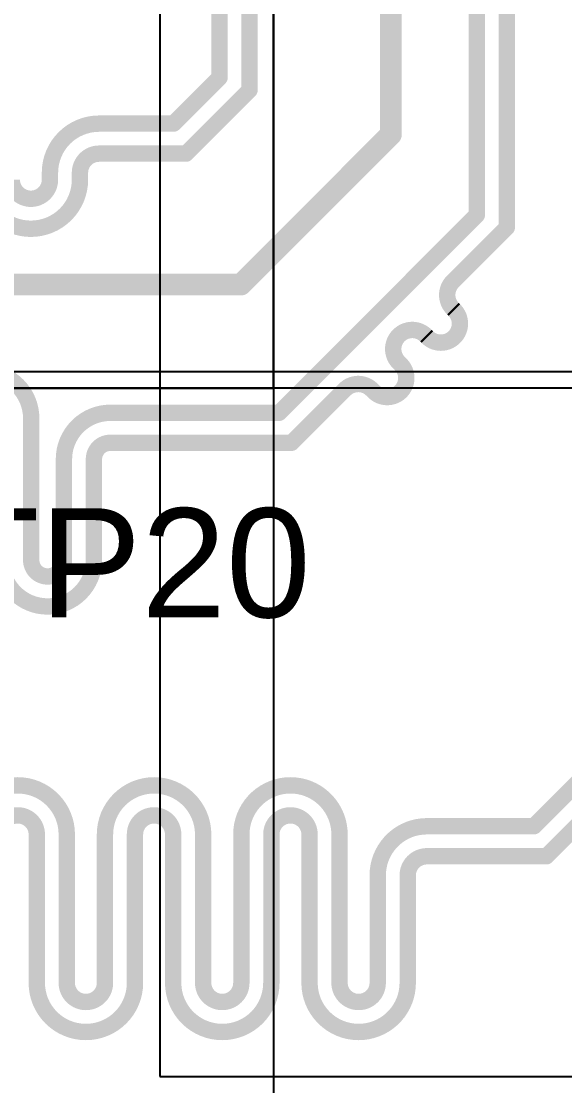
# Model space of a CAD drawing. Header units: millimetres. Extents: x 0 to 172, y 0 to 138.
# Drawn here: x 79.87 to 84.93, y 26.65 to 36.56 of the extents above; entities that cross this region are included whole.
import ezdxf

# ---------------------------------------------------------------- set-up
doc = ezdxf.new("R2010")
doc.units = ezdxf.units.MM
for name, color, linetype in [('BottomLayer', 5, 'Continuous'), ('TopLayer', 1, 'Continuous'), ('TopOverlay', 2, 'Continuous')]:
    doc.layers.add(name, color=color, linetype=linetype)
doc.styles.add('Arial', font='', dxfattribs={"height": 0.2})
doc.styles.get('Arial').set_extended_font_data('Arial')

msp = doc.modelspace()

# ---------------------------------------------------------------- linework, layer by layer
at = {"layer": 'BottomLayer'}
for p, q in [((81.16189761999999, 44.032932), (81.16189761999999, 26.73753606)), ((103.7336, 33.2994), (31.0642, 33.2994)), ((81.16189761999999, 26.73753606), (89.3361307, 26.73753606))]:
    msp.add_line(p, q, dxfattribs=at)
for points, const_width in [([(84.39174892, 34.6436696), (84.39174892, 40.79800832)], 0.1524), ([(84.11234892, 34.75939962), (84.11234892, 40.6822783)], 0.1524), ([(83.31199999999998, 35.50919999999999), (83.31199999999998, 38.2673479)], 0.2032), ([(81.71659552, 36.03944532), (81.71659552, 36.86094228)], 0.1524), ([(81.99599552, 35.9237153), (81.99599552, 36.74521226)], 0.1524), ([(81.2879502, 35.6108), (81.71659552, 36.03944532)], 0.1524), ([(81.40368022, 35.3314), (81.99599552, 35.9237153)], 0.1524), ([(80.59443876, 35.6108), (81.16189761999999, 35.6108)], 0.1524), ([(81.16189761999999, 35.6108), (81.2879502, 35.6108)], 0.1524), ([(81.91499999999999, 34.11219999999999), (83.31199999999998, 35.50919999999999)], 0.2032), ([(80.59443876, 35.3314), (81.16189761999999, 35.3314)], 0.1524), ([(81.16189761999999, 35.3314), (81.40368022, 35.3314)], 0.1524), ([(80.13724129999999, 35.0890205), (80.13724129999999, 35.15360253999999)], 0.1524), ([(80.4166413, 35.0890205), (80.4166413, 35.15360253999999)], 0.1524), ([(79.9594413, 34.91122304), (79.95944383999999, 34.91122304)], 0.1524), ([(82.2713493, 32.9184), (84.11234892, 34.75939962)], 0.1524), ([(79.9594413, 34.63182304), (79.95944383999999, 34.63182304)], 0.1524), ([(84.11234892, 34.3642696), (84.39174892, 34.6436696)], 0.1524), ([(83.88870446, 34.14062514), (84.11234892, 34.3642696)], 0.1524), ([(70.27498263999999, 34.11219999999999), (81.91499999999999, 34.11219999999999)], 0.2032), ([(83.88870446, 33.88918038), (83.90303514, 33.8748497)], 0.1524), ([(83.38580986, 33.63773054), (83.38581239999999, 33.63773308)], 0.1524), ([(83.63725716, 33.63773308), (83.65158784, 33.6234024)], 0.1524), ([(83.90303259999999, 33.6234024), (83.90303514, 33.62340494)], 0.1524), ([(83.38580986, 33.38628578), (83.4037702, 33.36832544)], 0.1524), ([(82.57757931999998, 32.8295), (82.8829178, 33.13483848)], 0.1524), ([(83.13436002, 33.13483594), (83.13436255999999, 33.13483848)], 0.1524), ([(83.13436255999999, 33.13483848), (83.15232289999999, 33.11687814)], 0.1524), ([(83.40376766, 33.11687814), (83.4037702, 33.11688067999999)], 0.1524), ([(79.96258836, 31.54684318), (79.96258836, 32.86760254)], 0.1524), ([(80.69918328, 32.9184), (82.05183742, 32.9184)], 0.1524), ([(82.05183742, 32.9184), (82.2713493, 32.9184)], 0.1524), ([(82.38707932, 32.639), (82.57757931999998, 32.8295)], 0.1524), ([(80.69918328, 32.639), (82.05183742, 32.639)], 0.1524), ([(82.05183742, 32.639), (82.38707932, 32.639)], 0.1524), ([(80.26738328, 31.54684318), (80.26738328, 32.4866)], 0.1524), ([(80.54678327999999, 31.54684318), (80.54678327999999, 32.4866)], 0.1524), ([(84.6446491, 29.0686998), (85.10141222, 29.52546292)], 0.1524), ([(81.10673897999999, 29.4496998), (81.10674152, 29.4496998)], 0.1524), ([(82.37673389999999, 29.4496998), (82.37673643999999, 29.4496998)], 0.1524), ([(84.76037912, 28.7892998), (85.31174708, 29.34066776)], 0.1524), ([(81.10673897999999, 29.1702998), (81.10674152, 29.1702998)], 0.1524), ([(82.37673389999999, 29.1702998), (82.37673643999999, 29.1702998)], 0.1524), ([(83.64672881999999, 29.0686998), (84.64345276, 29.0686998)], 0.1524), ([(84.64345276, 29.0686998), (84.6446491, 29.0686998)], 0.1524), ([(80.01454405999999, 27.61033086), (80.01454405999999, 28.99250234)], 0.1524), ([(80.29394405999999, 27.61033086), (80.29394405999999, 28.99250234)], 0.1524), ([(80.64954151999999, 27.61033086), (80.64954151999999, 28.99250234)], 0.1524), ([(80.92894152, 27.61033086), (80.92894152, 28.99250234)], 0.1524), ([(81.28453898, 27.61033086), (81.28453898, 28.99250234)], 0.1524), ([(81.56393898, 27.61033086), (81.56393898, 28.99250234)], 0.1524), ([(81.91953644, 27.61033086), (81.91953644, 28.99250234)], 0.1524), ([(82.19893644, 27.61033086), (82.19893644, 28.99250234)], 0.1524), ([(82.5545339, 27.61033086), (82.5545339, 28.99250234)], 0.1524), ([(82.8339339, 27.61033086), (82.8339339, 28.99250234)], 0.1524), ([(83.64672881999999, 28.7892998), (84.64345276, 28.7892998)], 0.1524), ([(84.64345276, 28.7892998), (84.76037912, 28.7892998)], 0.1524), ([(83.18953136, 27.61033086), (83.18953136, 28.61150234)], 0.1524), ([(83.46893135999998, 27.61033086), (83.46893135999998, 28.61150234)], 0.1524), ([(80.47174152, 27.4325334), (80.47174405999999, 27.4325334)], 0.1524), ([(81.74173644, 27.4325334), (81.74173898, 27.4325334)], 0.1524), ([(83.01173136, 27.4325334), (83.0117339, 27.4325334)], 0.1524), ([(80.47174152, 27.1531334), (80.47174405999999, 27.1531334)], 0.1524), ([(81.74173644, 27.1531334), (81.74173898, 27.1531334)], 0.1524), ([(83.01173136, 27.1531334), (83.0117339, 27.1531334)], 0.1524)]:
    msp.add_lwpolyline(points, dxfattribs=dict(at, const_width=const_width))
for points, const_width in [([(81.67849552, 36.03944532, 1), (81.75469551999998, 36.03944532, 1)], 0.0762), ([(81.67849552, 36.03944532, 1), (81.75469551999998, 36.03944532, 1)], 0.0762), ([(81.95789552, 35.9237153, 1), (82.03409552, 35.9237153, 1)], 0.0762), ([(81.95789552, 35.9237153, 1), (82.03409552, 35.9237153, 1)], 0.0762), ([(80.55633876, 35.6108, 1), (80.63253875999999, 35.6108, 1)], 0.0762), ([(80.55633876, 35.6108, 1), (80.63253875999999, 35.6108, 1)], 0.0762), ([(81.12379761999999, 35.6108, 1), (81.19999761999999, 35.6108, 1)], 0.0762), ([(81.12379761999999, 35.6108, 1), (81.19999761999999, 35.6108, 1)], 0.0762), ([(81.2498502, 35.6108, 1), (81.3260502, 35.6108, 1)], 0.0762), ([(81.2498502, 35.6108, 1), (81.3260502, 35.6108, 1)], 0.0762), ([(83.2612, 35.50919999999999, 1), (83.3628, 35.50919999999999, 1)], 0.1016), ([(83.2612, 35.50919999999999, 1), (83.3628, 35.50919999999999, 1)], 0.1016), ([(80.55633876, 35.3314, 1), (80.63253875999999, 35.3314, 1)], 0.0762), ([(80.55633876, 35.3314, 1), (80.63253875999999, 35.3314, 1)], 0.0762), ([(81.12379761999999, 35.3314, 1), (81.19999761999999, 35.3314, 1)], 0.0762), ([(81.12379761999999, 35.3314, 1), (81.19999761999999, 35.3314, 1)], 0.0762), ([(81.36558022, 35.3314, 1), (81.44178022, 35.3314, 1)], 0.0762), ([(81.36558022, 35.3314, 1), (81.44178022, 35.3314, 1)], 0.0762), ([(80.0991413, 35.15360253999999, 1), (80.17534129999999, 35.15360253999999, 1)], 0.0762), ([(80.0991413, 35.15360253999999, 1), (80.17534129999999, 35.15360253999999, 1)], 0.0762), ([(80.3785413, 35.15360253999999, 1), (80.4547413, 35.15360253999999, 1)], 0.0762), ([(80.3785413, 35.15360253999999, 1), (80.4547413, 35.15360253999999, 1)], 0.0762), ([(80.0991413, 35.0890205, 1), (80.17534129999999, 35.0890205, 1)], 0.0762), ([(80.0991413, 35.0890205, 1), (80.17534129999999, 35.0890205, 1)], 0.0762), ([(80.3785413, 35.0890205, 1), (80.4547413, 35.0890205, 1)], 0.0762), ([(80.3785413, 35.0890205, 1), (80.4547413, 35.0890205, 1)], 0.0762), ([(79.9213413, 34.91122304, 1), (79.9975413, 34.91122304, 1)], 0.0762), ([(79.9213413, 34.91122304, 1), (79.9975413, 34.91122304, 1)], 0.0762), ([(79.92134383999999, 34.91122304, 1), (79.99754383999999, 34.91122304, 1)], 0.0762), ([(79.92134383999999, 34.91122304, 1), (79.99754383999999, 34.91122304, 1)], 0.0762), ([(84.07424892, 34.75939962, 1), (84.15044892, 34.75939962, 1)], 0.0762), ([(84.07424892, 34.75939962, 1), (84.15044892, 34.75939962, 1)], 0.0762), ([(79.9213413, 34.63182304, 1), (79.9975413, 34.63182304, 1)], 0.0762), ([(79.9213413, 34.63182304, 1), (79.9975413, 34.63182304, 1)], 0.0762), ([(79.92134383999999, 34.63182304, 1), (79.99754383999999, 34.63182304, 1)], 0.0762), ([(79.92134383999999, 34.63182304, 1), (79.99754383999999, 34.63182304, 1)], 0.0762), ([(84.35364892, 34.6436696, 1), (84.42984891999998, 34.6436696, 1)], 0.0762), ([(84.35364892, 34.6436696, 1), (84.42984891999998, 34.6436696, 1)], 0.0762), ([(84.07424892, 34.3642696, 1), (84.15044892, 34.3642696, 1)], 0.0762), ([(84.07424892, 34.3642696, 1), (84.15044892, 34.3642696, 1)], 0.0762), ([(81.8642, 34.11219999999999, 1), (81.96579999999999, 34.11219999999999, 1)], 0.1016), ([(81.8642, 34.11219999999999, 1), (81.96579999999999, 34.11219999999999, 1)], 0.1016), ([(83.85060446, 34.14062514, 1), (83.92680445999999, 34.14062514, 1)], 0.0762), ([(83.85060446, 34.14062514, 1), (83.92680445999999, 34.14062514, 1)], 0.0762), ([(83.85060446, 33.88918038, 1), (83.92680445999999, 33.88918038, 1)], 0.0762), ([(83.85060446, 33.88918038, 1), (83.92680445999999, 33.88918038, 1)], 0.0762), ([(83.86493514, 33.8748497, 1), (83.94113514, 33.8748497, 1)], 0.0762), ([(83.86493514, 33.8748497, 1), (83.94113514, 33.8748497, 1)], 0.0762), ([(83.34770986, 33.63773054, 1), (83.42390986, 33.63773054, 1)], 0.0762), ([(83.34770986, 33.63773054, 1), (83.42390986, 33.63773054, 1)], 0.0762), ([(83.34771239999999, 33.63773308, 1), (83.4239124, 33.63773308, 1)], 0.0762), ([(83.34771239999999, 33.63773308, 1), (83.4239124, 33.63773308, 1)], 0.0762), ([(83.59915716, 33.63773308, 1), (83.67535715999999, 33.63773308, 1)], 0.0762), ([(83.59915716, 33.63773308, 1), (83.67535715999999, 33.63773308, 1)], 0.0762), ([(83.61348783999999, 33.6234024, 1), (83.68968784, 33.6234024, 1)], 0.0762), ([(83.61349037999999, 33.62340494, 1), (83.68969038, 33.62340494, 1)], 0.0762), ([(83.8649326, 33.6234024, 1), (83.94113259999999, 33.6234024, 1)], 0.0762), ([(83.8649326, 33.6234024, 1), (83.94113259999999, 33.6234024, 1)], 0.0762), ([(83.86493514, 33.62340494, 1), (83.94113514, 33.62340494, 1)], 0.0762), ([(83.86493514, 33.62340494, 1), (83.94113514, 33.62340494, 1)], 0.0762), ([(83.34770986, 33.38628578, 1), (83.42390986, 33.38628578, 1)], 0.0762), ([(83.34771239999999, 33.38628832, 1), (83.4239124, 33.38628832, 1)], 0.0762), ([(83.3656702, 33.36832544, 1), (83.4418702, 33.36832544, 1)], 0.0762), ([(83.3656702, 33.36832544, 1), (83.4418702, 33.36832544, 1)], 0.0762), ([(82.8448178, 33.13483848, 1), (82.92101779999999, 33.13483848, 1)], 0.0762), ([(82.8448178, 33.13483848, 1), (82.92101779999999, 33.13483848, 1)], 0.0762), ([(83.09626001999999, 33.13483594, 1), (83.17246002, 33.13483594, 1)], 0.0762), ([(83.09626255999999, 33.13483848, 1), (83.17246256, 33.13483848, 1)], 0.0762), ([(83.09626255999999, 33.13483848, 1), (83.17246256, 33.13483848, 1)], 0.0762), ([(83.09626255999999, 33.13483848, 1), (83.17246256, 33.13483848, 1)], 0.0762), ([(83.11422289999999, 33.11687814, 1), (83.1904229, 33.11687814, 1)], 0.0762), ([(83.11422544, 33.11688067999999, 1), (83.19042543999998, 33.11688067999999, 1)], 0.0762), ([(83.36566766, 33.11687814, 1), (83.44186766, 33.11687814, 1)], 0.0762), ([(83.36566766, 33.11687814, 1), (83.44186766, 33.11687814, 1)], 0.0762), ([(83.3656702, 33.11688067999999, 1), (83.4418702, 33.11688067999999, 1)], 0.0762), ([(83.3656702, 33.11688067999999, 1), (83.4418702, 33.11688067999999, 1)], 0.0762), ([(79.92448835999998, 32.86760254, 1), (80.00068836, 32.86760254, 1)], 0.0762), ([(79.92448835999998, 32.86760254, 1), (80.00068836, 32.86760254, 1)], 0.0762), ([(80.66108328, 32.9184, 1), (80.73728328, 32.9184, 1)], 0.0762), ([(80.66108328, 32.9184, 1), (80.73728328, 32.9184, 1)], 0.0762), ([(82.01373741999998, 32.9184, 1), (82.08993742, 32.9184, 1)], 0.0762), ([(82.01373741999998, 32.9184, 1), (82.08993742, 32.9184, 1)], 0.0762), ([(82.2332493, 32.9184, 1), (82.3094493, 32.9184, 1)], 0.0762), ([(82.2332493, 32.9184, 1), (82.3094493, 32.9184, 1)], 0.0762), ([(82.53947932, 32.8295, 1), (82.61567932, 32.8295, 1)], 0.0762), ([(82.53947932, 32.8295, 1), (82.61567932, 32.8295, 1)], 0.0762), ([(80.66108328, 32.639, 1), (80.73728328, 32.639, 1)], 0.0762), ([(80.66108328, 32.639, 1), (80.73728328, 32.639, 1)], 0.0762), ([(82.01373741999998, 32.639, 1), (82.08993742, 32.639, 1)], 0.0762), ([(82.01373741999998, 32.639, 1), (82.08993742, 32.639, 1)], 0.0762), ([(82.34897932, 32.639, 1), (82.42517932, 32.639, 1)], 0.0762), ([(82.34897932, 32.639, 1), (82.42517932, 32.639, 1)], 0.0762), ([(80.22928328, 32.4866, 1), (80.30548327999999, 32.4866, 1)], 0.0762), ([(80.22928328, 32.4866, 1), (80.30548327999999, 32.4866, 1)], 0.0762), ([(80.50868327999999, 32.4866, 1), (80.58488328, 32.4866, 1)], 0.0762), ([(80.50868327999999, 32.4866, 1), (80.58488328, 32.4866, 1)], 0.0762), ([(79.92448835999998, 31.54684318, 1), (80.00068836, 31.54684318, 1)], 0.0762), ([(79.92448835999998, 31.54684318, 1), (80.00068836, 31.54684318, 1)], 0.0762), ([(80.22928328, 31.54684318, 1), (80.30548327999999, 31.54684318, 1)], 0.0762), ([(80.22928328, 31.54684318, 1), (80.30548327999999, 31.54684318, 1)], 0.0762), ([(80.50868327999999, 31.54684318, 1), (80.58488328, 31.54684318, 1)], 0.0762), ([(80.50868327999999, 31.54684318, 1), (80.58488328, 31.54684318, 1)], 0.0762), ([(81.06863898, 29.4496998, 1), (81.14483897999999, 29.4496998, 1)], 0.0762), ([(81.06863898, 29.4496998, 1), (81.14483897999999, 29.4496998, 1)], 0.0762), ([(81.06864152, 29.4496998, 1), (81.14484152, 29.4496998, 1)], 0.0762), ([(81.06864152, 29.4496998, 1), (81.14484152, 29.4496998, 1)], 0.0762), ([(82.33863389999999, 29.4496998, 1), (82.41483389999999, 29.4496998, 1)], 0.0762), ([(82.33863389999999, 29.4496998, 1), (82.41483389999999, 29.4496998, 1)], 0.0762), ([(82.33863644, 29.4496998, 1), (82.41483643999999, 29.4496998, 1)], 0.0762), ([(82.33863644, 29.4496998, 1), (82.41483643999999, 29.4496998, 1)], 0.0762), ([(81.06863898, 29.1702998, 1), (81.14483897999999, 29.1702998, 1)], 0.0762), ([(81.06863898, 29.1702998, 1), (81.14483897999999, 29.1702998, 1)], 0.0762), ([(81.06864152, 29.1702998, 1), (81.14484152, 29.1702998, 1)], 0.0762), ([(81.06864152, 29.1702998, 1), (81.14484152, 29.1702998, 1)], 0.0762), ([(82.33863389999999, 29.1702998, 1), (82.41483389999999, 29.1702998, 1)], 0.0762), ([(82.33863389999999, 29.1702998, 1), (82.41483389999999, 29.1702998, 1)], 0.0762), ([(82.33863644, 29.1702998, 1), (82.41483643999999, 29.1702998, 1)], 0.0762), ([(82.33863644, 29.1702998, 1), (82.41483643999999, 29.1702998, 1)], 0.0762), ([(83.60862881999999, 29.0686998, 1), (83.68482881999999, 29.0686998, 1)], 0.0762), ([(83.60862881999999, 29.0686998, 1), (83.68482881999999, 29.0686998, 1)], 0.0762), ([(84.60535275999999, 29.0686998, 1), (84.68155276, 29.0686998, 1)], 0.0762), ([(84.60535275999999, 29.0686998, 1), (84.68155276, 29.0686998, 1)], 0.0762), ([(84.6065491, 29.0686998, 1), (84.6827491, 29.0686998, 1)], 0.0762), ([(84.6065491, 29.0686998, 1), (84.6827491, 29.0686998, 1)], 0.0762), ([(79.97644406, 28.99250234, 1), (80.05264405999999, 28.99250234, 1)], 0.0762), ([(79.97644406, 28.99250234, 1), (80.05264405999999, 28.99250234, 1)], 0.0762), ([(80.25584405999999, 28.99250234, 1), (80.33204406, 28.99250234, 1)], 0.0762), ([(80.25584405999999, 28.99250234, 1), (80.33204406, 28.99250234, 1)], 0.0762), ([(80.61144151999999, 28.99250234, 1), (80.68764152, 28.99250234, 1)], 0.0762), ([(80.61144151999999, 28.99250234, 1), (80.68764152, 28.99250234, 1)], 0.0762), ([(80.89084152, 28.99250234, 1), (80.96704152, 28.99250234, 1)], 0.0762), ([(80.89084152, 28.99250234, 1), (80.96704152, 28.99250234, 1)], 0.0762), ([(81.24643898, 28.99250234, 1), (81.32263898, 28.99250234, 1)], 0.0762), ([(81.24643898, 28.99250234, 1), (81.32263898, 28.99250234, 1)], 0.0762), ([(81.52583897999999, 28.99250234, 1), (81.60203898, 28.99250234, 1)], 0.0762), ([(81.52583897999999, 28.99250234, 1), (81.60203898, 28.99250234, 1)], 0.0762), ([(81.88143643999999, 28.99250234, 1), (81.95763644, 28.99250234, 1)], 0.0762), ([(81.88143643999999, 28.99250234, 1), (81.95763644, 28.99250234, 1)], 0.0762), ([(82.16083644, 28.99250234, 1), (82.23703644, 28.99250234, 1)], 0.0762), ([(82.16083644, 28.99250234, 1), (82.23703644, 28.99250234, 1)], 0.0762), ([(82.5164339, 28.99250234, 1), (82.5926339, 28.99250234, 1)], 0.0762), ([(82.5164339, 28.99250234, 1), (82.5926339, 28.99250234, 1)], 0.0762), ([(82.7958339, 28.99250234, 1), (82.87203389999999, 28.99250234, 1)], 0.0762), ([(82.7958339, 28.99250234, 1), (82.87203389999999, 28.99250234, 1)], 0.0762), ([(83.60862881999999, 28.7892998, 1), (83.68482881999999, 28.7892998, 1)], 0.0762), ([(83.60862881999999, 28.7892998, 1), (83.68482881999999, 28.7892998, 1)], 0.0762), ([(84.60535275999999, 28.7892998, 1), (84.68155276, 28.7892998, 1)], 0.0762), ([(84.60535275999999, 28.7892998, 1), (84.68155276, 28.7892998, 1)], 0.0762), ([(84.72227912, 28.7892998, 1), (84.79847912, 28.7892998, 1)], 0.0762), ([(84.72227912, 28.7892998, 1), (84.79847912, 28.7892998, 1)], 0.0762), ([(83.15143136, 28.61150234, 1), (83.22763136, 28.61150234, 1)], 0.0762), ([(83.15143136, 28.61150234, 1), (83.22763136, 28.61150234, 1)], 0.0762), ([(83.43083136, 28.61150234, 1), (83.50703136, 28.61150234, 1)], 0.0762), ([(83.43083136, 28.61150234, 1), (83.50703136, 28.61150234, 1)], 0.0762), ([(79.97644406, 27.61033086, 1), (80.05264405999999, 27.61033086, 1)], 0.0762), ([(79.97644406, 27.61033086, 1), (80.05264405999999, 27.61033086, 1)], 0.0762), ([(80.25584405999999, 27.61033086, 1), (80.33204406, 27.61033086, 1)], 0.0762), ([(80.25584405999999, 27.61033086, 1), (80.33204406, 27.61033086, 1)], 0.0762), ([(80.61144151999999, 27.61033086, 1), (80.68764152, 27.61033086, 1)], 0.0762), ([(80.61144151999999, 27.61033086, 1), (80.68764152, 27.61033086, 1)], 0.0762), ([(80.89084152, 27.61033086, 1), (80.96704152, 27.61033086, 1)], 0.0762), ([(80.89084152, 27.61033086, 1), (80.96704152, 27.61033086, 1)], 0.0762), ([(81.24643898, 27.61033086, 1), (81.32263898, 27.61033086, 1)], 0.0762), ([(81.24643898, 27.61033086, 1), (81.32263898, 27.61033086, 1)], 0.0762), ([(81.52583897999999, 27.61033086, 1), (81.60203898, 27.61033086, 1)], 0.0762), ([(81.52583897999999, 27.61033086, 1), (81.60203898, 27.61033086, 1)], 0.0762), ([(81.88143643999999, 27.61033086, 1), (81.95763644, 27.61033086, 1)], 0.0762), ([(81.88143643999999, 27.61033086, 1), (81.95763644, 27.61033086, 1)], 0.0762), ([(82.16083644, 27.61033086, 1), (82.23703644, 27.61033086, 1)], 0.0762), ([(82.16083644, 27.61033086, 1), (82.23703644, 27.61033086, 1)], 0.0762), ([(82.5164339, 27.61033086, 1), (82.5926339, 27.61033086, 1)], 0.0762), ([(82.5164339, 27.61033086, 1), (82.5926339, 27.61033086, 1)], 0.0762), ([(82.7958339, 27.61033086, 1), (82.87203389999999, 27.61033086, 1)], 0.0762), ([(82.7958339, 27.61033086, 1), (82.87203389999999, 27.61033086, 1)], 0.0762), ([(83.15143136, 27.61033086, 1), (83.22763136, 27.61033086, 1)], 0.0762), ([(83.15143136, 27.61033086, 1), (83.22763136, 27.61033086, 1)], 0.0762), ([(83.43083136, 27.61033086, 1), (83.50703136, 27.61033086, 1)], 0.0762), ([(83.43083136, 27.61033086, 1), (83.50703136, 27.61033086, 1)], 0.0762), ([(80.43364152, 27.4325334, 1), (80.50984152, 27.4325334, 1)], 0.0762), ([(80.43364152, 27.4325334, 1), (80.50984152, 27.4325334, 1)], 0.0762), ([(80.43364405999999, 27.4325334, 1), (80.50984405999999, 27.4325334, 1)], 0.0762), ([(80.43364405999999, 27.4325334, 1), (80.50984405999999, 27.4325334, 1)], 0.0762), ([(81.70363644, 27.4325334, 1), (81.77983644, 27.4325334, 1)], 0.0762), ([(81.70363644, 27.4325334, 1), (81.77983644, 27.4325334, 1)], 0.0762), ([(81.70363898, 27.4325334, 1), (81.77983898, 27.4325334, 1)], 0.0762), ([(81.70363898, 27.4325334, 1), (81.77983898, 27.4325334, 1)], 0.0762), ([(82.97363136, 27.4325334, 1), (83.04983136, 27.4325334, 1)], 0.0762), ([(82.97363136, 27.4325334, 1), (83.04983136, 27.4325334, 1)], 0.0762), ([(82.9736339, 27.4325334, 1), (83.0498339, 27.4325334, 1)], 0.0762), ([(82.9736339, 27.4325334, 1), (83.0498339, 27.4325334, 1)], 0.0762), ([(80.43364152, 27.1531334, 1), (80.50984152, 27.1531334, 1)], 0.0762), ([(80.43364152, 27.1531334, 1), (80.50984152, 27.1531334, 1)], 0.0762), ([(80.43364405999999, 27.1531334, 1), (80.50984405999999, 27.1531334, 1)], 0.0762), ([(80.43364405999999, 27.1531334, 1), (80.50984405999999, 27.1531334, 1)], 0.0762), ([(81.70363644, 27.1531334, 1), (81.77983644, 27.1531334, 1)], 0.0762), ([(81.70363644, 27.1531334, 1), (81.77983644, 27.1531334, 1)], 0.0762), ([(81.70363898, 27.1531334, 1), (81.77983898, 27.1531334, 1)], 0.0762), ([(81.70363898, 27.1531334, 1), (81.77983898, 27.1531334, 1)], 0.0762), ([(82.97363136, 27.1531334, 1), (83.04983136, 27.1531334, 1)], 0.0762), ([(82.97363136, 27.1531334, 1), (83.04983136, 27.1531334, 1)], 0.0762), ([(82.9736339, 27.1531334, 1), (83.0498339, 27.1531334, 1)], 0.0762), ([(82.9736339, 27.1531334, 1), (83.0498339, 27.1531334, 1)], 0.0762)]:
    msp.add_lwpolyline(points, format="xyb", close=True, dxfattribs=dict(at, const_width=const_width))
at = {"layer": 'BottomLayer', "const_width": 0.1524}
for points in [[(80.13724129999999, 35.15360253999999, -0.4142135623730951), (80.59443876, 35.6108)], [(80.4166413, 35.15360253999999, -0.4142135623730951), (80.59443876, 35.3314)], [(79.9594413, 34.63182304, -0.4142135623730951), (79.50224384, 35.0890205)], [(79.9594413, 34.91122304, -0.4142135623730951), (79.78164383999999, 35.0890205)], [(80.4166413, 35.0890205, -0.4142135623730951), (79.95944383999999, 34.63182304)], [(80.13724129999999, 35.0890205, -0.4142135623730951), (79.95944383999999, 34.91122304)], [(83.88870446, 33.88918038, -0.4142076450518962), (83.88870446, 34.14062514)], [(83.90303514, 33.8748497, -0.4142135623730951), (83.90303514, 33.62340494)], [(83.38581239999999, 33.38628832, -0.4142076449921221), (83.38580986, 33.63773054)], [(83.38581239999999, 33.63773308, -0.4142135623730951), (83.63725716, 33.63773308)], [(83.90303259999999, 33.6234024, -0.4142076449921223), (83.65159037999999, 33.62340494)], [(83.4037702, 33.36832544, -0.4142135623730951), (83.4037702, 33.11688067999999)], [(79.53079089999999, 33.2994, -0.4142135623730951), (79.96258836, 32.86760254)], [(82.8829178, 33.13483848, -0.4142076449921211), (83.13436255999999, 33.13483848)], [(83.40376766, 33.11687814, -0.4142076449921223), (83.15232543999998, 33.11688067999999)], [(80.26738328, 32.4866, -0.4142135623730951), (80.69918328, 32.9184)], [(80.54678327999999, 32.4866, -0.4142135623730951), (80.69918328, 32.639)], [(80.54678327999999, 31.54684318, -0.9999999999999999), (79.68318836, 31.54684318)], [(80.26738328, 31.54684318, -0.9999999999999999), (79.96258836, 31.54684318)], [(79.37954914, 28.99250234, -0.9999999999999999), (80.29394405999999, 28.99250234)], [(80.64954151999999, 28.99250234, -0.4142135623730951), (81.10673897999999, 29.4496998)], [(81.10674152, 29.4496998, -0.4142135623730951), (81.56393898, 28.99250234)], [(81.91953644, 28.99250234, -0.4142135623730951), (82.37673389999999, 29.4496998)], [(82.37673643999999, 29.4496998, -0.4142135623730951), (82.8339339, 28.99250234)], [(79.65894914, 28.99250234, -0.9999999999999999), (80.01454405999999, 28.99250234)], [(80.92894152, 28.99250234, -0.4142135623730951), (81.10673897999999, 29.1702998)], [(81.10674152, 29.1702998, -0.4142135623730951), (81.28453898, 28.99250234)], [(82.19893644, 28.99250234, -0.4142135623730951), (82.37673389999999, 29.1702998)], [(82.37673643999999, 29.1702998, -0.4142135623730951), (82.5545339, 28.99250234)], [(83.18953136, 28.61150234, -0.4142135623730951), (83.64672881999999, 29.0686998)], [(83.46893135999998, 28.61150234, -0.4142135623730951), (83.64672881999999, 28.7892998)], [(80.47174152, 27.1531334, -0.4142135623730951), (80.01454405999999, 27.61033086)], [(80.47174152, 27.4325334, -0.4142135623730951), (80.29394405999999, 27.61033086)], [(80.64954151999999, 27.61033086, -0.4142135623730951), (80.47174405999999, 27.4325334)], [(80.92894152, 27.61033086, -0.4142135623730951), (80.47174405999999, 27.1531334)], [(81.74173644, 27.1531334, -0.4142135623730951), (81.28453898, 27.61033086)], [(81.74173644, 27.4325334, -0.4142135623730951), (81.56393898, 27.61033086)], [(81.91953644, 27.61033086, -0.4142135623730951), (81.74173898, 27.4325334)], [(82.19893644, 27.61033086, -0.4142135623730951), (81.74173898, 27.1531334)], [(83.01173136, 27.1531334, -0.4142135623730951), (82.5545339, 27.61033086)], [(83.01173136, 27.4325334, -0.4142135623730951), (82.8339339, 27.61033086)], [(83.18953136, 27.61033086, -0.4142135623730951), (83.0117339, 27.4325334)], [(83.46893135999998, 27.61033086, -0.4142135623730951), (83.0117339, 27.1531334)]]:
    msp.add_lwpolyline(points, format="xyb", dxfattribs=at)
at = {"layer": 'TopLayer'}
for p, q in [((82.21979999999999, 46.67320104), (82.21979999999999, 25.908)), ((82.21979999999999, 33.147), (82.21979999999999, 39.92880253999999)), ((103.7336, 33.147), (31.0642, 33.147)), ((78.68915428, 33.14704572), (82.21979999999999, 33.147))]:
    msp.add_line(p, q, dxfattribs=at)

# ---------------------------------------------------------------- texts
at = {"layer": 'TopOverlay', "style": 'Arial'}
msp.add_text('TP20', height=1.016, dxfattribs=at).set_placement((79.1742384, 31.0135651))

doc.saveas('drawing.dxf')
